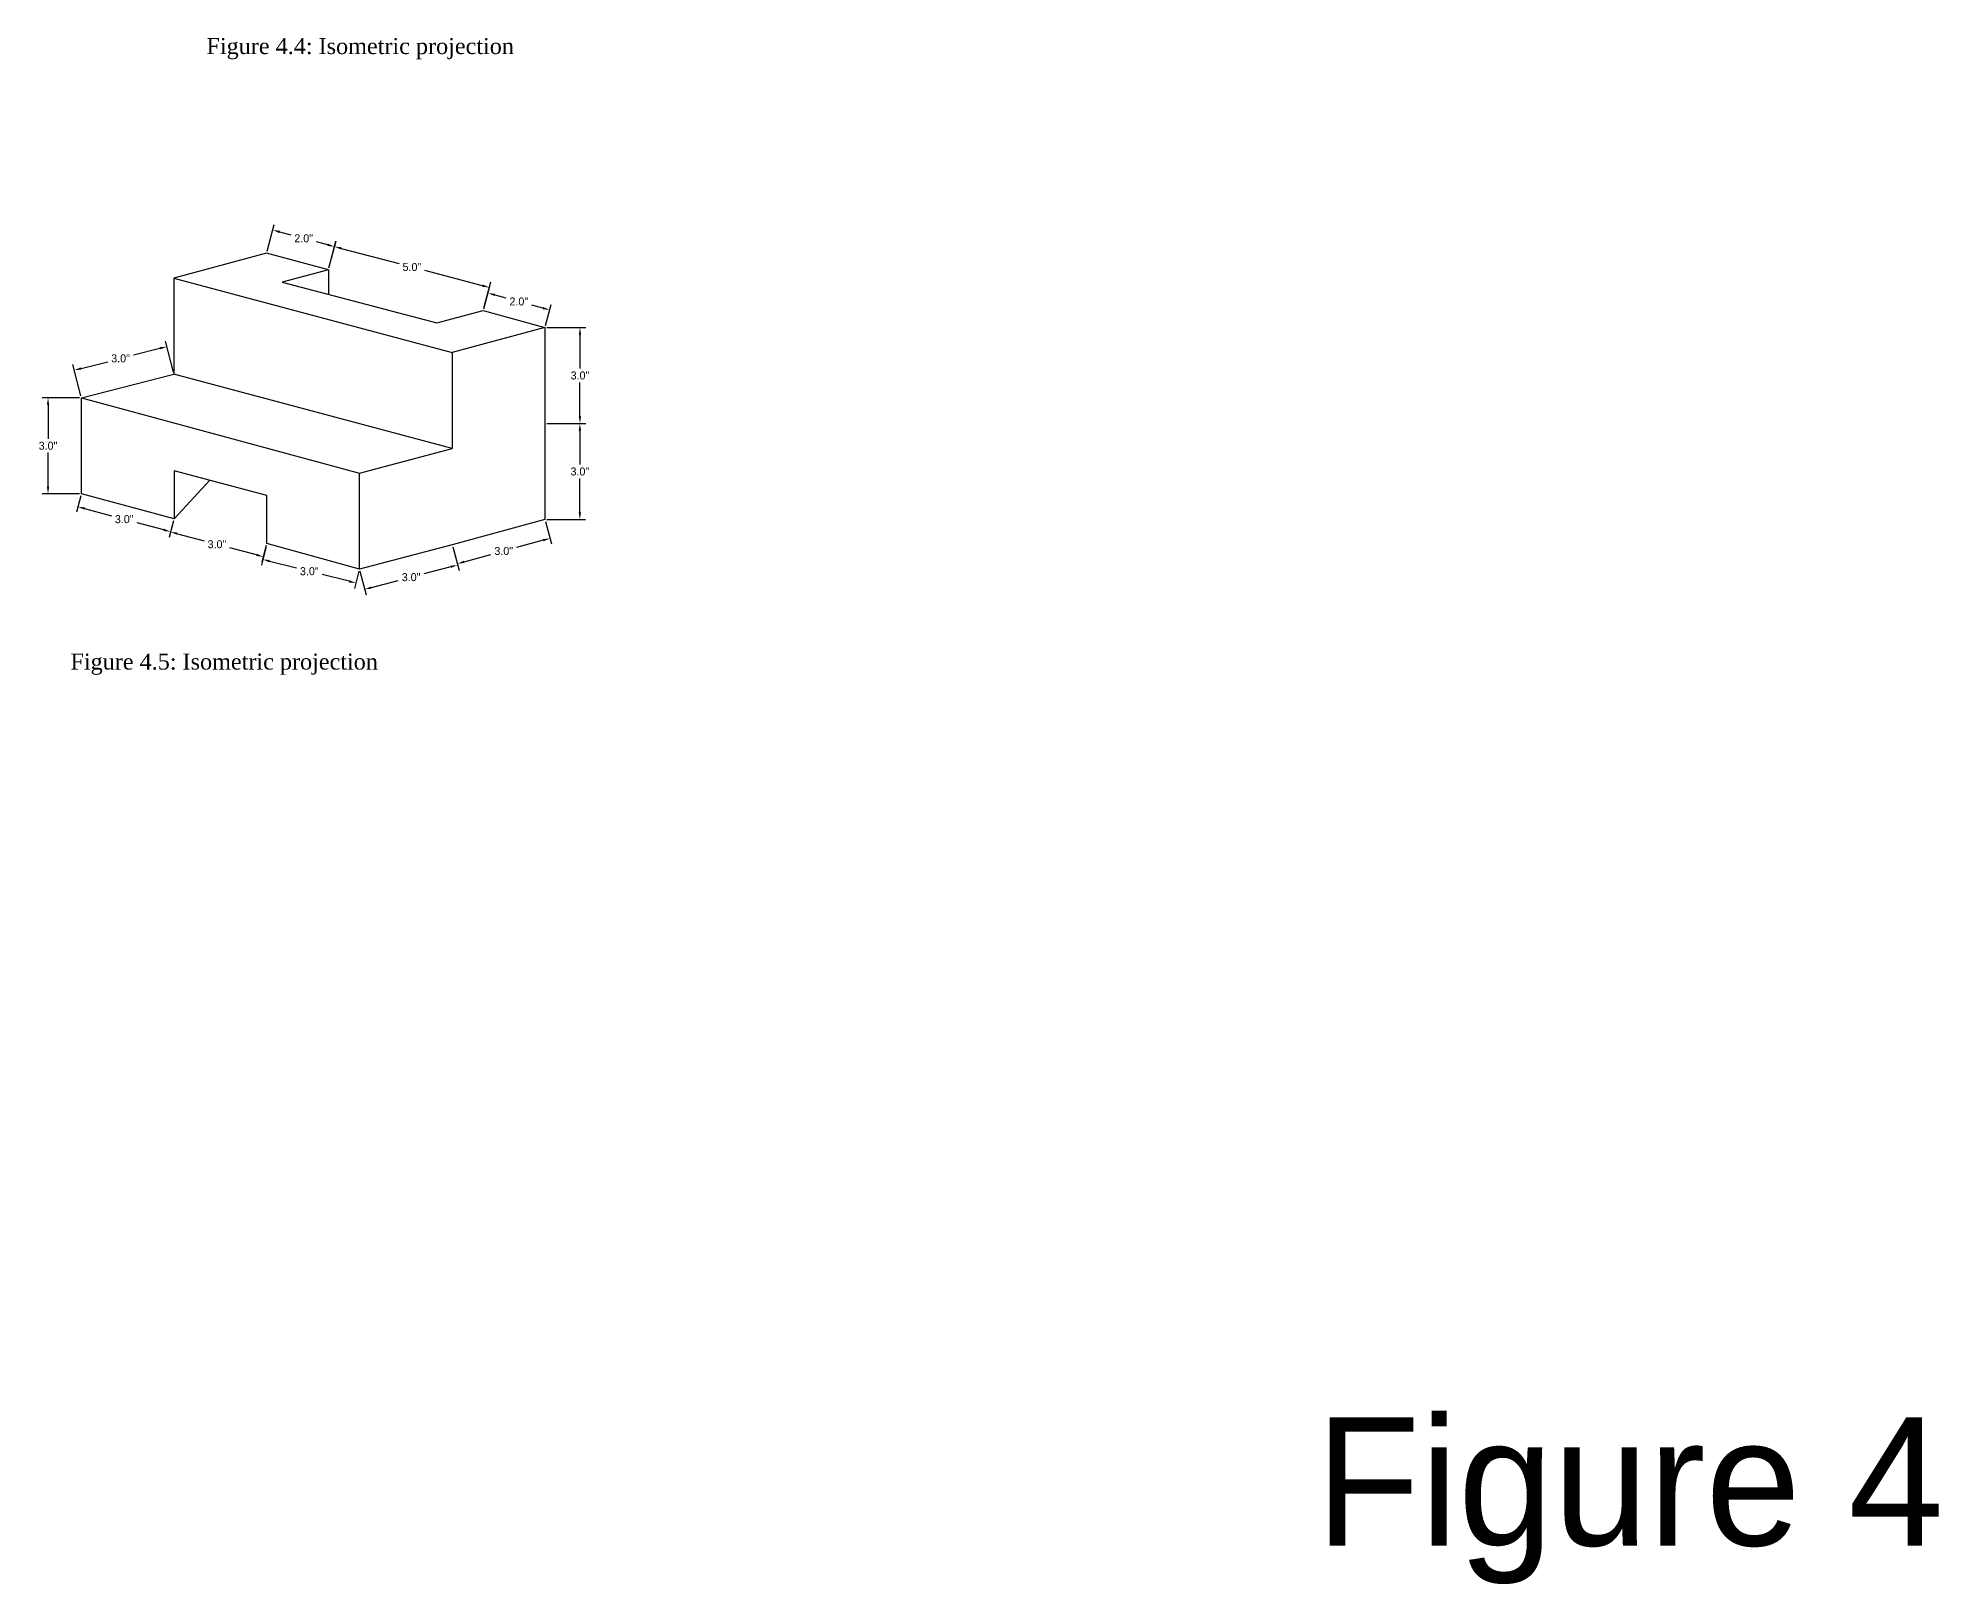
# Model space of a CAD drawing. Header units: inches. Extents: x -57 to 332, y -74 to 80.
# Drawn here: x -57 to 2.2, y -51.4 to -3.1 of the extents above; entities that cross this region are included whole.
import ezdxf

# ---------------------------------------------------------------- set-up
doc = ezdxf.new("R2010")
doc.units = ezdxf.units.IN
doc.header["$MEASUREMENT"] = 0
doc.dimstyles.get("Standard").update_dxf_attribs({"dimtxt": 0.25, "dimasz": 0.22, "dimexe": 0.18, "dimexo": 0.0625, "dimgap": 0.09, "dimtad": 0, "dimtih": 1, "dimtoh": 1, "dimdec": 1, "dimzin": 0, "dimdsep": 46, "dimlunit": 3, "dimtxsty": 'Standard', "dimcen": 0.9, "dimadec": 0, "dimazin": 0, "dimtfac": 1, "dimtdec": 1, "dimtofl": 0, "dimtmove": 0, "dimatfit": 3, "dimfxl": 1, "dimtolj": 1, "dimtzin": 0, "dimarcsym": 0})

# ---------------------------------------------------------------- blocks, each defined once
blk = doc.blocks.new('*D37')
at = {"color": 0, "lineweight": -2}
for p, q in [((-43.044, -11.535), (-42.863, -10.872)), ((-42.698, -11.104), (-42.348, -11.2)), ((-41.194, -11.515), (-41.543, -11.42)), ((-41.115, -12.062), (-40.934, -11.4))]:
    blk.add_line(p, q, dxfattribs=at)
at = {"color": 0}
for points in [[(-42.689, -11.069), (-42.708, -11.139), (-42.911, -11.046)], [(-41.184, -11.48), (-41.203, -11.551), (-40.981, -11.573)]]:
    blk.add_solid(points, dxfattribs=at)
at = {"layer": 'Defpoints', "color": 0}
for p in [(-43.061, -11.595), (-40.981, -11.573), (-41.131, -12.122)]:
    blk.add_point(p, dxfattribs=at)
at = {"color": 0, "insert": (-41.946, -11.31), "char_height": 0.25, "attachment_point": 5}
blk.add_mtext('\\A1;2.0"', dxfattribs=at)
blk = doc.blocks.new('*D38')
at = {"color": 0, "lineweight": -2}
for p, q in [((-49.812, -9.739), (-49.587, -8.904)), ((-49.422, -9.135), (-49.071, -9.229)), ((-47.915, -9.539), (-48.266, -9.445)), ((-47.88, -10.258), (-47.656, -9.423))]:
    blk.add_line(p, q, dxfattribs=at)
at = {"color": 0}
for points in [[(-49.412, -9.099), (-49.431, -9.17), (-49.634, -9.078)], [(-47.905, -9.504), (-47.925, -9.575), (-47.703, -9.597)]]:
    blk.add_solid(points, dxfattribs=at)
at = {"layer": 'Defpoints', "color": 0}
for p in [(-49.828, -9.799), (-47.703, -9.597), (-47.896, -10.318)]:
    blk.add_point(p, dxfattribs=at)
at = {"color": 0, "insert": (-48.668, -9.337), "char_height": 0.25, "attachment_point": 5}
blk.add_mtext('\\A1;2.0"', dxfattribs=at)
blk = doc.blocks.new('*D39')
at = {"color": 0, "lineweight": -2}
for p, q in [((-55.676, -14.317), (-56.835, -14.317)), ((-56.655, -14.537), (-56.655, -15.602)), ((-56.655, -17.097), (-56.655, -16.032)), ((-55.676, -17.317), (-56.835, -17.317))]:
    blk.add_line(p, q, dxfattribs=at)
at = {"color": 0}
for points in [[(-56.692, -14.537), (-56.618, -14.537), (-56.655, -14.317)], [(-56.692, -17.097), (-56.618, -17.097), (-56.655, -17.317)]]:
    blk.add_solid(points, dxfattribs=at)
at = {"layer": 'Defpoints', "color": 0}
for p in [(-56.655, -14.317), (-55.614, -14.317), (-55.614, -17.317)]:
    blk.add_point(p, dxfattribs=at)
at = {"color": 0, "insert": (-56.655, -15.817), "char_height": 0.25, "attachment_point": 5}
blk.add_mtext('\\A1;3.0"', dxfattribs=at)
blk = doc.blocks.new('*D40')
at = {"color": 0, "lineweight": -2}
for p, q in [((-53.157, -12.774), (-53.986, -12.985)), ((-52.74, -13.519), (-52.989, -12.545)), ((-55.629, -14.256), (-55.878, -13.282)), ((-55.62, -13.402), (-54.791, -13.191))]:
    blk.add_line(p, q, dxfattribs=at)
at = {"color": 0}
for points in [[(-53.166, -12.738), (-53.148, -12.809), (-52.944, -12.72)], [(-55.629, -13.367), (-55.611, -13.438), (-55.833, -13.457)]]:
    blk.add_solid(points, dxfattribs=at)
at = {"layer": 'Defpoints', "color": 0}
for p in [(-52.944, -12.72), (-52.725, -13.579), (-55.614, -14.317)]:
    blk.add_point(p, dxfattribs=at)
at = {"color": 0, "insert": (-54.389, -13.088), "char_height": 0.25, "attachment_point": 5}
blk.add_mtext('\\A1;3.0"', dxfattribs=at)
blk = doc.blocks.new('*D41')
at = {"color": 0, "lineweight": -2}
for p, q in [((-41.069, -12.122), (-39.856, -12.122)), ((-40.036, -12.342), (-40.036, -13.407)), ((-40.036, -14.902), (-40.036, -13.837)), ((-41.069, -15.122), (-39.856, -15.122))]:
    blk.add_line(p, q, dxfattribs=at)
at = {"color": 0}
for points in [[(-40.073, -12.342), (-40, -12.342), (-40.036, -12.122)], [(-40.073, -14.902), (-40, -14.902), (-40.036, -15.122)]]:
    blk.add_solid(points, dxfattribs=at)
at = {"layer": 'Defpoints', "color": 0}
for p in [(-41.131, -12.122), (-41.131, -15.122), (-40.036, -15.122)]:
    blk.add_point(p, dxfattribs=at)
at = {"color": 0, "insert": (-40.036, -13.622), "char_height": 0.25, "attachment_point": 5}
blk.add_mtext('\\A1;3.0"', dxfattribs=at)
blk = doc.blocks.new('*D43')
at = {"color": 0, "lineweight": -2}
for p, q in [((-41.115, -18.183), (-40.923, -18.885)), ((-41.183, -18.769), (-42.015, -18.996)), ((-44.009, -18.974), (-43.817, -19.676)), ((-43.652, -19.444), (-42.82, -19.216))]:
    blk.add_line(p, q, dxfattribs=at)
at = {"color": 0}
for points in [[(-41.193, -18.734), (-41.173, -18.804), (-40.971, -18.711)], [(-43.662, -19.409), (-43.643, -19.479), (-43.864, -19.502)]]:
    blk.add_solid(points, dxfattribs=at)
at = {"layer": 'Defpoints', "color": 0}
for p in [(-41.131, -18.122), (-44.025, -18.913), (-43.864, -19.502)]:
    blk.add_point(p, dxfattribs=at)
at = {"color": 0, "insert": (-42.418, -19.106), "char_height": 0.25, "attachment_point": 5}
blk.add_mtext('\\A1;3.0"', dxfattribs=at)
blk = doc.blocks.new('*D44')
at = {"color": 0, "lineweight": -2}
for p, q in [((-44.01, -18.974), (-43.815, -19.718)), ((-46.912, -19.733), (-46.717, -20.478)), ((-46.55, -20.248), (-45.714, -20.029)), ((-44.073, -19.6), (-44.909, -19.819))]:
    blk.add_line(p, q, dxfattribs=at)
at = {"color": 0}
for points in [[(-44.082, -19.565), (-44.064, -19.635), (-43.86, -19.544)], [(-46.559, -20.212), (-46.541, -20.283), (-46.763, -20.303)]]:
    blk.add_solid(points, dxfattribs=at)
at = {"layer": 'Defpoints', "color": 0}
for p in [(-44.025, -18.913), (-46.928, -19.673), (-46.763, -20.303)]:
    blk.add_point(p, dxfattribs=at)
at = {"color": 0, "insert": (-45.311, -19.924), "char_height": 0.25, "attachment_point": 5}
blk.add_mtext('\\A1;3.0"', dxfattribs=at)
blk = doc.blocks.new('*D45')
at = {"color": 0, "lineweight": -2}
for p, q in [((-41.069, -15.122), (-39.859, -15.122)), ((-40.039, -15.342), (-40.039, -16.407)), ((-40.039, -17.902), (-40.039, -16.837)), ((-41.069, -18.122), (-39.859, -18.122))]:
    blk.add_line(p, q, dxfattribs=at)
at = {"color": 0}
for points in [[(-40.075, -15.342), (-40.002, -15.342), (-40.039, -15.122)], [(-40.075, -17.902), (-40.002, -17.902), (-40.039, -18.122)]]:
    blk.add_solid(points, dxfattribs=at)
at = {"layer": 'Defpoints', "color": 0}
for p in [(-41.131, -15.122), (-41.131, -18.122), (-40.039, -18.122)]:
    blk.add_point(p, dxfattribs=at)
at = {"color": 0, "insert": (-40.039, -16.622), "char_height": 0.25, "attachment_point": 5}
blk.add_mtext('\\A1;3.0"', dxfattribs=at)
blk = doc.blocks.new('*D46')
at = {"color": 0, "lineweight": -2}
for p, q in [((-47.864, -10.197), (-47.659, -9.42)), ((-47.492, -9.65), (-45.689, -10.126)), ((-43.082, -10.815), (-44.884, -10.339)), ((-43.028, -11.474), (-42.823, -10.697))]:
    blk.add_line(p, q, dxfattribs=at)
at = {"color": 0}
for points in [[(-47.483, -9.615), (-47.502, -9.686), (-47.705, -9.594)], [(-43.072, -10.779), (-43.091, -10.85), (-42.869, -10.871)]]:
    blk.add_solid(points, dxfattribs=at)
at = {"layer": 'Defpoints', "color": 0}
for p in [(-47.88, -10.258), (-42.869, -10.871), (-43.044, -11.535)]:
    blk.add_point(p, dxfattribs=at)
at = {"color": 0, "insert": (-45.287, -10.232), "char_height": 0.25, "attachment_point": 5}
blk.add_mtext('\\A1;5.0"', dxfattribs=at)
blk = doc.blocks.new('*D47')
at = {"color": 0, "lineweight": -2}
for p, q in [((-55.63, -17.377), (-55.77, -17.895)), ((-55.511, -17.779), (-54.677, -18.004)), ((-53.039, -18.446), (-53.872, -18.221)), ((-52.734, -18.159), (-52.874, -18.677))]:
    blk.add_line(p, q, dxfattribs=at)
at = {"color": 0}
for points in [[(-55.501, -17.743), (-55.52, -17.814), (-55.723, -17.721)], [(-53.03, -18.411), (-53.049, -18.481), (-52.827, -18.503)]]:
    blk.add_solid(points, dxfattribs=at)
at = {"layer": 'Defpoints', "color": 0}
for p in [(-55.614, -17.317), (-52.718, -18.099), (-52.827, -18.503)]:
    blk.add_point(p, dxfattribs=at)
at = {"color": 0, "insert": (-54.275, -18.112), "char_height": 0.25, "attachment_point": 5}
blk.add_mtext('\\A1;3.0"', dxfattribs=at)
blk = doc.blocks.new('*D48')
at = {"color": 0, "lineweight": -2}
for p, q in [((-52.734, -18.159), (-52.874, -18.683)), ((-52.615, -18.566), (-51.781, -18.789)), ((-50.142, -19.227), (-50.976, -19.004)), ((-49.836, -18.934), (-49.976, -19.458))]:
    blk.add_line(p, q, dxfattribs=at)
at = {"color": 0}
for points in [[(-52.605, -18.53), (-52.624, -18.601), (-52.827, -18.509)], [(-50.132, -19.192), (-50.151, -19.262), (-49.929, -19.284)]]:
    blk.add_solid(points, dxfattribs=at)
at = {"layer": 'Defpoints', "color": 0}
for p in [(-52.718, -18.099), (-49.819, -18.874), (-49.929, -19.284)]:
    blk.add_point(p, dxfattribs=at)
at = {"color": 0, "insert": (-51.378, -18.896), "char_height": 0.25, "attachment_point": 5}
blk.add_mtext('\\A1;3.0"', dxfattribs=at)
blk = doc.blocks.new('*D49')
at = {"color": 0, "lineweight": -2}
for p, q in [((-49.851, -18.995), (-49.99, -19.543)), ((-49.733, -19.423), (-48.894, -19.636)), ((-47.251, -20.053), (-48.089, -19.84)), ((-46.943, -19.733), (-47.082, -20.281))]:
    blk.add_line(p, q, dxfattribs=at)
at = {"color": 0}
for points in [[(-49.724, -19.387), (-49.742, -19.459), (-49.946, -19.369)], [(-47.242, -20.017), (-47.26, -20.088), (-47.038, -20.107)]]:
    blk.add_solid(points, dxfattribs=at)
at = {"layer": 'Defpoints', "color": 0}
for p in [(-49.836, -18.934), (-47.038, -20.107), (-46.928, -19.673)]:
    blk.add_point(p, dxfattribs=at)
at = {"color": 0, "insert": (-48.492, -19.738), "char_height": 0.25, "attachment_point": 5}
blk.add_mtext('\\A1;3.0"', dxfattribs=at)

msp = doc.modelspace()

# ---------------------------------------------------------------- linework, layer by layer
for p, q in [((-49.828, -9.799), (-52.725, -10.579)), ((-47.896, -10.318), (-49.828, -9.799)), ((-52.725, -10.579), (-44.028, -12.903)), ((-52.725, -10.579), (-52.725, -13.579)), ((-47.896, -10.318), (-49.345, -10.706)), ((-47.896, -10.318), (-47.895, -11.088)), ((-49.345, -10.706), (-44.51, -11.98)), ((-44.51, -11.98), (-43.061, -11.595)), ((-43.061, -11.595), (-41.131, -12.122)), ((-41.131, -12.122), (-44.028, -12.903)), ((-41.131, -12.122), (-41.131, -15.122)), ((-44.028, -12.903), (-44.028, -15.903)), ((-55.614, -14.317), (-52.725, -13.579)), ((-44.028, -15.903), (-52.725, -13.579)), ((-55.614, -14.317), (-46.928, -16.673)), ((-55.614, -17.317), (-55.614, -14.317)), ((-41.131, -15.122), (-41.131, -18.122)), ((-46.928, -16.673), (-44.028, -15.903)), ((-49.819, -17.374), (-52.718, -16.599)), ((-52.718, -16.599), (-52.718, -18.099)), ((-52.718, -18.099), (-51.602, -16.897)), ((-46.928, -19.673), (-46.928, -16.673)), ((-52.718, -18.099), (-55.614, -17.317)), ((-49.819, -18.874), (-49.819, -17.374)), ((-41.131, -18.122), (-44.025, -18.913)), ((-46.928, -19.673), (-49.819, -18.874)), ((-44.025, -18.913), (-46.928, -19.673))]:
    msp.add_line(p, q)

# ---------------------------------------------------------------- texts
at = {"attachment_point": 1}
for s, insert, char_height, width in [(' {\\fTimesNewRomanPSMT|b0|i0|c0|p32;Figure 4.4: Isometric projection}', (-51.89, -3.078), 0.5, 13.78245), (' {\\fTimesNewRomanPSMT|b0|i0|c0|p32;Figure 4.5: Isometric projection}', (-56.14, -22.311), 0.5, 13.78245), ('Figure 4.2: Isometric projection', (-17.056, -46.18), 4, 116.9)]:
    msp.add_mtext(s, dxfattribs=dict(at, insert=insert, char_height=char_height, width=width))

# ---------------------------------------------------------------- dimensions: what is measured, and where the dimension line sits
for p1, p2, distance, picture, middle in [((-49.828, -9.799), (-47.896, -10.318), 0.747, '*D38', (-48.668, -9.337)), ((-47.88, -10.258), (-43.044, -11.535), 0.687, '*D46', (-45.287, -10.232)), ((-43.061, -11.595), (-41.131, -12.122), 0.569, '*D37', (-41.946, -11.31)), ((-41.131, -12.122), (-41.131, -15.122), 1.095, '*D41', (-40.036, -13.622)), ((-55.614, -14.317), (-52.725, -13.579), 0.887, '*D40', (-54.389, -13.088)), ((-41.131, -15.122), (-41.131, -18.122), 1.093, '*D45', (-40.039, -16.622)), ((-55.614, -17.317), (-52.718, -18.099), -0.419, '*D47', (-54.275, -18.112)), ((-52.718, -18.099), (-49.819, -18.874), -0.424, '*D48', (-51.378, -18.896)), ((-41.131, -18.122), (-44.025, -18.913), 0.61, '*D43', (-42.418, -19.106)), ((-44.025, -18.913), (-46.928, -19.673), 0.652, '*D44', (-45.311, -19.924)), ((-49.836, -18.934), (-46.928, -19.673), -0.448, '*D49', (-48.492, -19.738))]:
    dim = msp.add_aligned_dim(p1=p1, p2=p2, distance=distance, dimstyle='Standard')
    dim.commit()
    dim.dimension.update_dxf_attribs({"geometry": picture, "text_midpoint": middle})
dim = msp.add_linear_dim(base=(-56.655, -14.317), p1=(-55.614, -17.317), p2=(-55.614, -14.317), angle=90, dimstyle='Standard')
dim.commit()
dim.dimension.update_dxf_attribs({"geometry": '*D39', "text_midpoint": (-56.655, -15.817)})

doc.saveas('drawing.dxf')
